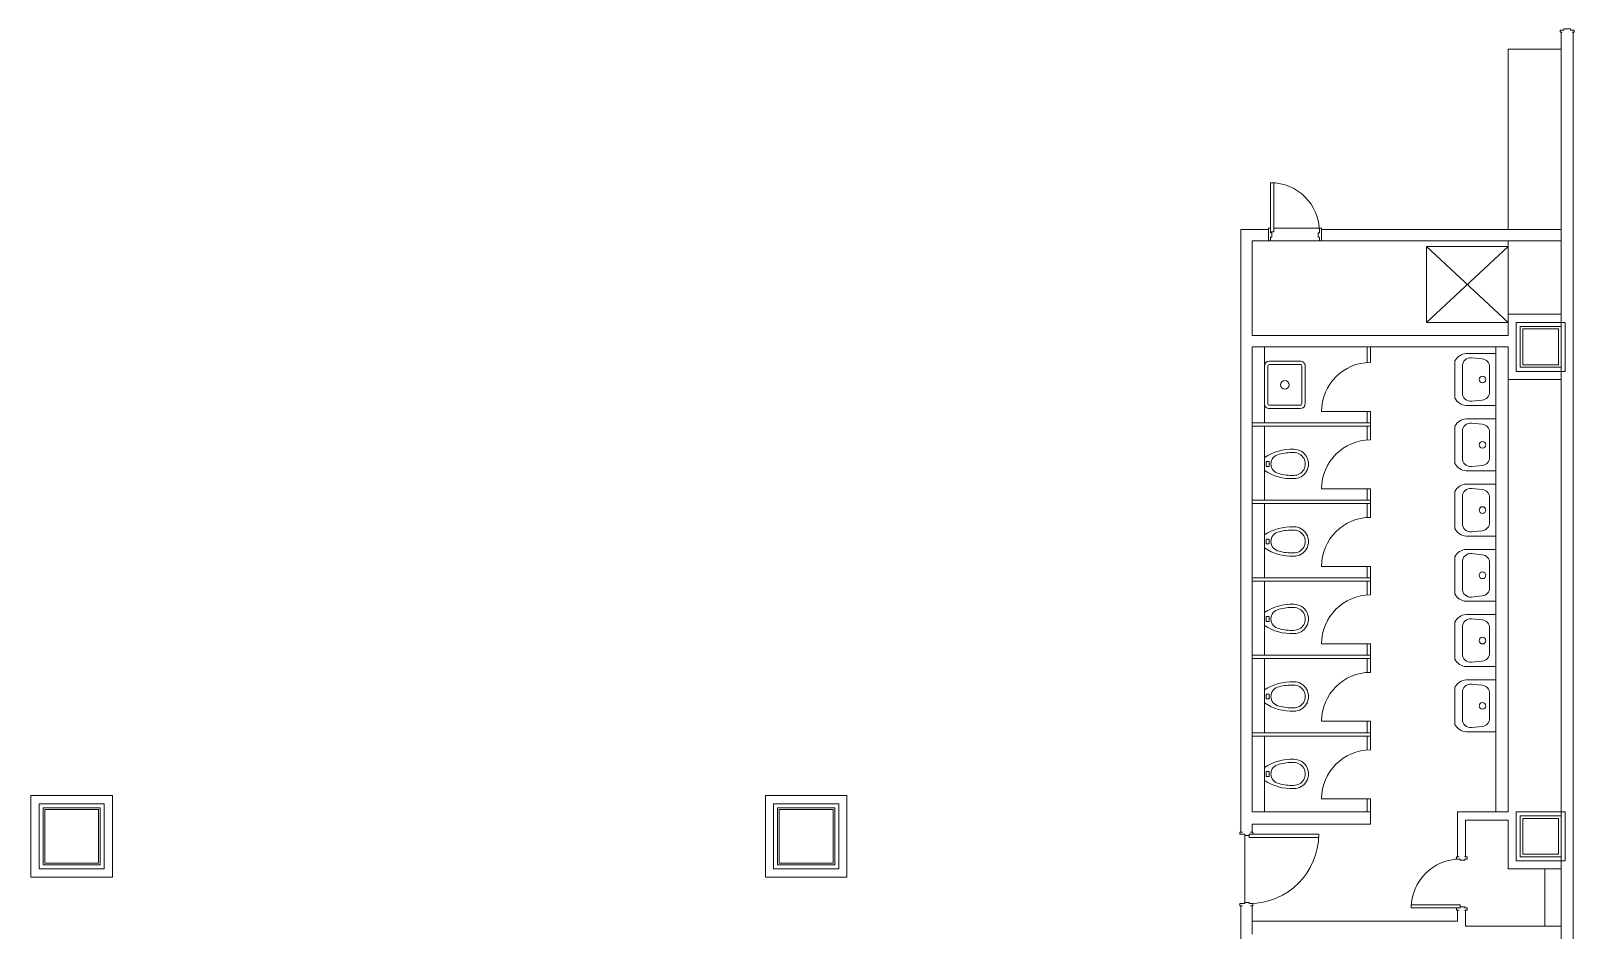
# Model space of a CAD drawing. Extents: x 225000 to 2157367, y 208400 to 840900.
# Drawn here: x 498426 to 517336, y 428052 to 439077 of the extents above; entities that cross this region are included whole.
import ezdxf

# ---------------------------------------------------------------- set-up
doc = ezdxf.new("R2010")
doc.units = 0
doc.header["$LTSCALE"] = 10
doc.layers.add('Data Center Layout_L20$0$ARC', color=252, linetype='Continuous', lineweight=0)
doc.layers.add('Data Center Layout_L20$0$SUGATA3', color=252, linetype='Continuous', lineweight=0)

# ---------------------------------------------------------------- blocks, each defined once
blk = doc.blocks.new('Data Center Layout_L20')
at = {"layer": 'Data Center Layout_L20$0$ARC'}
for p, q in [((517175.59, 239062.31), (517175.59, 234802.31)), ((517325.59, 239062.31), (517325.59, 229602.31)), ((516525.59, 236642.31), (516525.59, 238852.31)), ((516525.59, 238852.31), (517175.59, 238852.31)), ((513250.59, 236642.31), (513250.59, 229252.31)), ((513250.59, 236642.31), (513590.59, 236642.31)), ((513590.59, 236504.8), (513590.59, 236642.31)), ((514215.59, 236660.31), (513655.59, 236660.31)), ((514240.59, 236642.31), (517175.59, 236642.31)), ((514240.59, 236504.8), (514240.59, 236642.31)), ((513390.59, 236502.31), (517175.59, 236502.31)), ((513390.59, 236502.31), (513390.59, 235342.31)), ((513615.59, 236502.31), (514215.59, 236502.31)), ((516525.59, 236432.31), (515525.59, 235502.31)), ((515525.59, 236432.31), (516525.59, 235502.31)), ((516525.59, 235342.31), (516525.59, 236502.31)), ((516525.59, 235602.31), (517175.59, 235602.31)), ((513390.59, 235342.31), (516525.59, 235342.31)), ((513390.59, 235202.31), (513390.59, 229502.31)), ((513390.59, 235202.31), (516525.59, 235202.31)), ((516011.48, 235120.9), (516375.59, 235120.9)), ((516208.88, 235054.91), (516077.68, 235068.52)), ((516375.59, 235202.31), (516375.59, 229502.31)), ((516375.59, 235120.9), (516375.59, 234483.71)), ((516525.59, 235202.31), (516525.59, 234802.31)), ((516525.59, 234802.31), (516525.59, 235202.31)), ((516525.59, 235202.31), (516525.59, 234802.31)), ((513540.59, 234966.11), (513540.59, 234508.51)), ((513582.19, 234966.11), (513582.19, 234508.51)), ((513977.39, 235028.51), (513602.99, 235028.51)), ((513977.39, 234986.91), (513602.99, 234986.91)), ((513998.19, 234508.51), (513998.19, 234966.11)), ((514039.79, 234508.51), (514039.79, 234966.11)), ((515874.94, 235029.87), (515874.94, 234574.74)), ((515965.97, 234636.82), (515965.97, 234967.79)), ((516299.69, 234954.19), (516299.69, 234650.43)), ((516525.59, 229502.31), (516525.59, 234802.31)), ((517175.59, 234802.31), (516525.59, 234802.31)), ((517175.59, 230585.95), (517175.59, 234802.31)), ((517175.59, 234802.31), (517175.59, 229452.31)), ((513602.99, 234487.71), (513977.39, 234487.71)), ((516208.88, 234549.7), (516077.68, 234536.09)), ((513602.99, 234446.11), (513977.39, 234446.11)), ((516375.59, 234483.71), (516011.48, 234483.71)), ((516011.48, 234320.9), (516375.59, 234320.9)), ((516375.59, 234320.9), (516375.59, 233683.71)), ((515874.94, 234229.87), (515874.94, 233774.74)), ((515965.97, 233836.82), (515965.97, 234167.79)), ((516208.88, 234254.91), (516077.68, 234268.52)), ((516299.69, 234154.19), (516299.69, 233850.43)), ((513540.59, 233687.31), (513540.59, 233847.31)), ((513560.59, 233797.31), (513560.59, 233737.31)), ((513600.59, 233797.31), (513560.59, 233797.31)), ((513560.59, 233737.31), (513600.59, 233737.31)), ((513600.59, 233737.31), (513600.59, 233797.31)), ((516208.88, 233749.7), (516077.68, 233736.09)), ((516375.59, 233683.71), (516011.48, 233683.71)), ((515874.94, 233429.87), (515874.94, 232974.74)), ((515965.97, 233036.82), (515965.97, 233367.79)), ((516011.48, 233520.9), (516375.59, 233520.9)), ((516208.88, 233454.91), (516077.68, 233468.52)), ((516299.69, 233354.19), (516299.69, 233050.43)), ((516375.59, 233520.9), (516375.59, 232883.71)), ((513540.59, 232737.31), (513540.59, 232897.31)), ((513560.59, 232847.31), (513560.59, 232787.31)), ((513600.59, 232847.31), (513560.59, 232847.31)), ((513560.59, 232787.31), (513600.59, 232787.31)), ((513600.59, 232787.31), (513600.59, 232847.31)), ((516375.59, 232883.71), (516011.48, 232883.71)), ((516208.88, 232949.7), (516077.68, 232936.09)), ((515874.94, 232629.87), (515874.94, 232174.74)), ((516011.48, 232720.9), (516375.59, 232720.9)), ((516208.88, 232654.91), (516077.68, 232668.52)), ((516375.59, 232720.9), (516375.59, 232083.71)), ((515965.97, 232236.82), (515965.97, 232567.79)), ((516299.69, 232554.19), (516299.69, 232250.43)), ((516375.59, 232083.71), (516011.48, 232083.71)), ((516208.88, 232149.7), (516077.68, 232136.09)), ((513540.59, 231787.31), (513540.59, 231947.31)), ((513560.59, 231897.31), (513560.59, 231837.31)), ((513600.59, 231897.31), (513560.59, 231897.31)), ((513560.59, 231837.31), (513600.59, 231837.31)), ((513600.59, 231837.31), (513600.59, 231897.31)), ((516011.48, 231920.9), (516375.59, 231920.9)), ((516208.88, 231854.91), (516077.68, 231868.52)), ((516375.59, 231920.9), (516375.59, 231283.71)), ((515874.94, 231829.87), (515874.94, 231374.74)), ((515965.97, 231436.82), (515965.97, 231767.79)), ((516299.69, 231754.19), (516299.69, 231450.43)), ((516375.59, 231283.71), (516011.48, 231283.71)), ((516208.88, 231349.7), (516077.68, 231336.09)), ((516011.48, 231120.9), (516375.59, 231120.9)), ((516375.59, 231120.9), (516375.59, 230483.71)), ((513540.59, 230837.31), (513540.59, 230997.31)), ((513560.59, 230947.31), (513560.59, 230887.31)), ((513600.59, 230947.31), (513560.59, 230947.31)), ((513600.59, 230887.31), (513600.59, 230947.31)), ((515874.94, 231029.87), (515874.94, 230574.74)), ((515965.97, 230636.82), (515965.97, 230967.79)), ((516208.88, 231054.91), (516077.68, 231068.52)), ((516299.69, 230954.19), (516299.69, 230650.43)), ((513560.59, 230887.31), (513600.59, 230887.31)), ((516208.88, 230549.7), (516077.68, 230536.09)), ((516375.59, 230483.71), (516011.48, 230483.71)), ((513540.59, 229887.31), (513540.59, 230047.31)), ((513560.59, 229997.31), (513560.59, 229937.31)), ((513600.59, 229997.31), (513560.59, 229997.31)), ((513600.59, 229937.31), (513600.59, 229997.31)), ((513560.59, 229937.31), (513600.59, 229937.31)), ((517325.59, 229602.31), (517325.59, 222802.31)), ((513390.59, 229502.31), (514840.59, 229502.31)), ((514840.59, 229502.31), (514840.59, 229352.31)), ((515905.59, 229502.31), (515905.59, 228949.21)), ((515905.59, 229502.31), (516525.59, 229502.31)), ((516005.59, 229402.31), (516005.59, 228949.21)), ((516005.59, 229402.31), (516525.59, 229402.31)), ((516525.59, 228802.31), (516525.59, 229402.31)), ((513300.59, 228392.31), (513300.59, 229212.31)), ((513390.59, 229352.31), (514840.59, 229352.31)), ((513390.59, 229352.31), (513390.59, 229252.31)), ((517175.59, 228952.31), (517175.59, 222802.31)), ((516525.59, 228802.31), (517175.59, 228802.31)), ((513250.59, 228352.31), (513250.59, 227152.31)), ((513390.59, 228352.31), (513390.59, 228162.31)), ((515905.59, 228299.21), (515905.59, 228162.31)), ((516005.59, 228299.21), (516005.59, 228102.31)), ((513390.59, 228162.31), (515905.59, 228162.31)), ((513390.59, 228162.31), (513390.59, 228002.31)), ((516005.59, 228102.31), (517175.59, 228102.31))]:
    blk.add_line(p, q, dxfattribs=at)
for points in [[(517310.59, 239062.31), (517335.59, 239062.31), (517335.59, 239087.31), (517290.59, 239087.31), (517290.59, 239102.31), (517210.59, 239102.31), (517210.59, 239087.31), (517165.59, 239087.31), (517165.59, 239062.31), (517190.59, 239062.31)], [(514240.59, 236534.31), (514240.59, 236502.31), (514215.59, 236502.31), (514215.59, 236547.31), (514200.59, 236547.31), (514200.59, 236602.31), (514215.59, 236602.31), (514215.59, 236660.31), (514240.59, 236660.31), (514240.59, 236628.31)], [(513368.59, 229252.31), (513400.59, 229252.31), (513400.59, 229227.31), (513355.59, 229227.31), (513355.59, 229212.31), (513300.59, 229212.31), (513300.59, 229227.31), (513240.59, 229227.31), (513240.59, 229252.31), (513272.59, 229252.31)], [(515927.59, 228949.21), (515895.59, 228949.21), (515895.59, 228924.21), (515940.59, 228924.21), (515940.59, 228909.21), (515995.59, 228909.21), (515995.59, 228924.21), (516023.59, 228924.21), (516023.59, 228949.21), (515991.59, 228949.21)], [(513368.59, 228352.31), (513400.59, 228352.31), (513400.59, 228377.31), (513355.59, 228377.31), (513355.59, 228392.31), (513300.59, 228392.31), (513300.59, 228377.31), (513240.59, 228377.31), (513240.59, 228352.31), (513272.59, 228352.31)], [(515927.59, 228299.21), (515895.59, 228299.21), (515895.59, 228324.21), (515940.59, 228324.21), (515940.59, 228339.21), (515995.59, 228339.21), (515995.59, 228324.21), (516023.59, 228324.21), (516023.59, 228299.21), (515991.59, 228299.21)]]:
    blk.add_lwpolyline(points, dxfattribs=at)
at = {"layer": 'Data Center Layout_L20$0$ARC', "linetype": 'Continuous'}
for points in [[(513615.59, 236615.31), (513655.59, 236615.31), (513655.59, 237215.31), (513615.59, 237215.31)], [(515940.59, 228324.21), (515940.59, 228364.21), (515340.59, 228364.21), (515340.59, 228324.21)]]:
    blk.add_lwpolyline(points, close=True, dxfattribs=at)
at = {"layer": 'Data Center Layout_L20$0$ARC'}
for points in [[(513590.59, 236534.31), (513590.59, 236502.31), (513615.59, 236502.31), (513615.59, 236547.31), (513630.59, 236547.31), (513630.59, 236602.31), (513615.59, 236602.31), (513615.59, 236660.31), (513590.59, 236660.31), (513590.59, 236628.31)], [(516525.59, 236432.31), (515525.59, 236432.31), (515525.59, 235502.31), (516525.59, 235502.31)], [(516625.59, 235502.31), (517225.59, 235502.31), (517225.59, 234902.31), (516625.59, 234902.31)], [(516675.59, 234952.31), (516675.59, 235452.31), (517175.59, 235452.31), (517175.59, 234952.31)], [(516705.59, 234982.31), (516705.59, 235422.31), (517145.59, 235422.31), (517145.59, 234982.31)], [(498425.59, 229702.31), (499425.59, 229702.31), (499425.59, 228702.31), (498425.59, 228702.31)], [(498525.59, 229602.31), (499325.59, 229602.31), (499325.59, 228802.31), (498525.59, 228802.31)], [(507425.59, 229702.31), (508425.59, 229702.31), (508425.59, 228702.31), (507425.59, 228702.31)], [(507525.59, 229602.31), (508325.59, 229602.31), (508325.59, 228802.31), (507525.59, 228802.31)], [(498575.59, 228852.31), (498575.59, 229552.31), (499275.59, 229552.31), (499275.59, 228852.31)], [(498595.59, 228872.31), (498595.59, 229532.31), (499255.59, 229532.31), (499255.59, 228872.31)], [(507575.59, 228852.31), (507575.59, 229552.31), (508275.59, 229552.31), (508275.59, 228852.31)], [(507595.59, 228872.31), (507595.59, 229532.31), (508255.59, 229532.31), (508255.59, 228872.31)], [(516625.59, 229502.31), (517225.59, 229502.31), (517225.59, 228902.31), (516625.59, 228902.31)], [(516675.59, 228952.31), (516675.59, 229452.31), (517175.59, 229452.31), (517175.59, 228952.31)], [(516705.59, 228982.31), (516705.59, 229422.31), (517145.59, 229422.31), (517145.59, 228982.31)], [(513355.59, 229227.31), (513355.59, 229187.31), (514205.59, 229187.31), (514205.59, 229227.31)]]:
    blk.add_lwpolyline(points, close=True, dxfattribs=at)
at = {"layer": 'Data Center Layout_L20$0$ARC', "linetype": 'Continuous'}
for centre, start, end in [((513615.59, 236615.31), 0, 90), ((515940.59, 228324.21), 90, 180)]:
    blk.add_arc(centre, 600, start, end, dxfattribs=at)
at = {"layer": 'Data Center Layout_L20$0$ARC'}
blk.add_arc((513355.59, 229227.31), 850, 270, 0, dxfattribs=at)
for centre, major_axis, start_param, end_param in [((516022.04, 234957.14), (-116.04, 116.04), 5.56219097, 6.60938852), ((516067.23, 234967.79), (71.61, 71.61), 0.68204428, 2.35619449), ((516198.43, 234954.19), (-71.61, 71.61), 3.92699082, 5.39443326), ((513602.99, 234966.11), (-44.12, 44.12), -0.78539816, 0.78539816), ((513602.99, 234966.11), (-14.71, 14.71), -0.78539816, 0.78539816), ((513977.39, 234966.11), (44.12, 44.12), 5.49778714, 7.06858347), ((513977.39, 234966.11), (14.71, 14.71), 5.49778714, 7.06858347), ((513602.99, 234508.51), (-44.12, 44.12), 0.78539816, 2.35619449), ((513602.99, 234508.51), (-14.71, 14.71), 0.78539816, 2.35619449), ((513977.39, 234508.51), (44.12, 44.12), 3.92699082, 5.49778714), ((513977.39, 234508.51), (-14.71, 14.71), 2.35619449, 3.92699082), ((516022.04, 234647.47), (116.04, 116.04), 2.81538944, 3.86258699), ((516067.23, 234636.82), (71.61, 71.61), 2.35619449, 4.0303447), ((516198.43, 234650.43), (-71.61, 71.61), 2.45954837, 3.92699082), ((516022.04, 234157.14), (-116.04, 116.04), 5.56219097, 6.60938852), ((516067.23, 234167.79), (71.61, 71.61), 0.68204428, 2.35619449), ((516198.43, 234154.19), (-71.61, 71.61), 3.92699082, 5.39443326), ((516022.04, 233847.47), (116.04, 116.04), 2.81538944, 3.86258699), ((516067.23, 233836.82), (71.61, 71.61), 2.35619449, 4.0303447), ((516198.43, 233850.43), (-71.61, 71.61), 2.45954837, 3.92699082), ((516022.04, 233357.14), (-116.04, 116.04), 5.56219097, 6.60938852), ((516067.23, 233367.79), (71.61, 71.61), 0.68204428, 2.35619449), ((516198.43, 233354.19), (-71.61, 71.61), 3.92699082, 5.39443326), ((516022.04, 233047.47), (116.04, 116.04), 2.81538944, 3.86258699), ((516067.23, 233036.82), (71.61, 71.61), 2.35619449, 4.0303447), ((516198.43, 233050.43), (-71.61, 71.61), 2.45954837, 3.92699082), ((516022.04, 232557.14), (-116.04, 116.04), 5.56219097, 6.60938852), ((516067.23, 232567.79), (71.61, 71.61), 0.68204428, 2.35619449), ((516198.43, 232554.19), (-71.61, 71.61), 3.92699082, 5.39443326), ((516067.23, 232236.82), (71.61, 71.61), 2.35619449, 4.0303447), ((516198.43, 232250.43), (-71.61, 71.61), 2.45954837, 3.92699082), ((516022.04, 232247.47), (116.04, 116.04), 2.81538944, 3.86258699), ((516022.04, 231757.14), (-116.04, 116.04), 5.56219097, 6.60938852), ((516067.23, 231767.79), (71.61, 71.61), 0.68204428, 2.35619449), ((516198.43, 231754.19), (-71.61, 71.61), 3.92699082, 5.39443326), ((516022.04, 231447.47), (116.04, 116.04), 2.81538944, 3.86258699), ((516067.23, 231436.82), (71.61, 71.61), 2.35619449, 4.0303447), ((516198.43, 231450.43), (-71.61, 71.61), 2.45954837, 3.92699082), ((516022.04, 230957.14), (-116.04, 116.04), 5.56219097, 6.60938852), ((516067.23, 230967.79), (71.61, 71.61), 0.68204428, 2.35619449), ((516198.43, 230954.19), (-71.61, 71.61), 3.92699082, 5.39443326), ((516022.04, 230647.47), (116.04, 116.04), 2.81538944, 3.86258699), ((516067.23, 230636.82), (71.61, 71.61), 2.35619449, 4.0303447), ((516198.43, 230650.43), (-71.61, 71.61), 2.45954837, 3.92699082)]:
    blk.add_ellipse(centre, major_axis=major_axis, ratio=1, start_param=start_param, end_param=end_param, dxfattribs=at)
at = {"layer": 'Data Center Layout_L20$0$ARC', "extrusion": (0, 0, -1)}
blk.add_ellipse((513790.19, 234737.31), major_axis=(36.77, 36.77), ratio=1, dxfattribs=at)
at = {"layer": 'Data Center Layout_L20$0$ARC'}
for centre in [(516212.06, 234802.31), (516212.06, 234002.31), (516212.06, 233202.31), (516212.06, 232402.31), (516212.06, 231602.31), (516212.06, 230802.31)]:
    blk.add_ellipse(centre, major_axis=(-28.96, 28.96), ratio=1, dxfattribs=at)
at = {"layer": 'Data Center Layout_L20$0$ARC', "extrusion": (0, 0, -1)}
for centre, major_axis, start_param, end_param in [((513877.99, 233330.64), (-115.29, 606.21), 5.89261492, 6.50774914), ((513900.59, 233767.31), (-127.28, 127.28), 0.78539816, 3.92699082), ((513740.83, 233767.31), (85.03, 85.03), 2.52538754, 5.3285941), ((513877.99, 233330.64), (23.2, 576.61), 5.96671159, 6.27959783), ((513900.59, 233767.31), (-98.99, 98.99), 0.78539816, 3.92699082), ((513877.99, 234203.97), (436.34, 436.34), 2.31957423, 2.93470845), ((513877.99, 234203.97), (-408.06, 408.06), 3.89037056, 4.2032568), ((513877.99, 232380.64), (-115.29, 606.21), 5.89261492, 6.50774914), ((513900.59, 232817.31), (-127.28, 127.28), 0.78539816, 3.92699082), ((513740.83, 232817.31), (85.03, 85.03), 2.52538754, 5.3285941), ((513877.99, 232380.64), (23.2, 576.61), 5.96671159, 6.27959783), ((513900.59, 232817.31), (-98.99, 98.99), 0.78539816, 3.92699082), ((513877.99, 233253.97), (436.34, 436.34), 2.31957423, 2.93470845), ((513877.99, 233253.97), (-408.06, 408.06), 3.89037056, 4.2032568), ((513877.99, 231430.64), (-115.29, 606.21), 5.89261492, 6.50774914), ((513900.59, 231867.31), (-127.28, 127.28), 0.78539816, 3.92699082), ((513740.83, 231867.31), (85.03, 85.03), 2.52538754, 5.3285941), ((513877.99, 231430.64), (23.2, 576.61), 5.96671159, 6.27959783), ((513900.59, 231867.31), (-98.99, 98.99), 0.78539816, 3.92699082), ((513877.99, 232303.97), (436.34, 436.34), 2.31957423, 2.93470845), ((513877.99, 232303.97), (-408.06, 408.06), 3.89037056, 4.2032568), ((513877.99, 230480.64), (-115.29, 606.21), 5.89261492, 6.50774914), ((513900.59, 230917.31), (-127.28, 127.28), 0.78539816, 3.92699082), ((513740.83, 230917.31), (85.03, 85.03), 2.52538754, 5.3285941), ((513877.99, 230480.64), (23.2, 576.61), 5.96671159, 6.27959783), ((513900.59, 230917.31), (-98.99, 98.99), 0.78539816, 3.92699082), ((513877.99, 231353.97), (436.34, 436.34), 2.31957423, 2.93470845), ((513877.99, 231353.97), (-408.06, 408.06), 3.89037056, 4.2032568), ((513877.99, 229530.64), (-115.29, 606.21), 5.89261492, 6.50774914), ((513900.59, 229967.31), (-127.28, 127.28), 0.78539816, 3.92699082), ((513740.83, 229967.31), (85.03, 85.03), 2.52538754, 5.3285941), ((513877.99, 229530.64), (23.2, 576.61), 5.96671159, 6.27959783), ((513900.59, 229967.31), (-98.99, 98.99), 0.78539816, 3.92699082), ((513877.99, 230403.97), (436.34, 436.34), 2.31957423, 2.93470845), ((513877.99, 230403.97), (-408.06, 408.06), 3.89037056, 4.2032568)]:
    blk.add_ellipse(centre, major_axis=major_axis, ratio=1, start_param=start_param, end_param=end_param, dxfattribs=at)
at = {"layer": 'Data Center Layout_L20$0$SUGATA3'}
for p, q in [((513540.59, 235202.31), (513540.59, 234272.31)), ((514800.59, 235012.31), (514800.59, 235202.31)), ((514840.59, 235012.31), (514840.59, 235202.31)), ((514840.59, 234412.31), (514240.59, 234412.31)), ((514800.59, 234272.31), (514800.59, 234412.31)), ((514840.59, 234272.31), (514840.59, 234412.31)), ((514840.59, 234272.31), (513390.59, 234272.31)), ((514840.59, 234232.31), (513390.59, 234232.31)), ((513540.59, 234232.31), (513540.59, 233322.31)), ((514800.59, 234062.31), (514800.59, 234232.31)), ((514840.59, 234062.31), (514840.59, 234272.31)), ((514840.59, 233462.31), (514240.59, 233462.31)), ((514800.59, 233322.31), (514800.59, 233462.31)), ((514840.59, 233322.31), (514840.59, 233462.31)), ((514840.59, 233322.31), (513390.59, 233322.31)), ((514840.59, 233282.31), (513390.59, 233282.31)), ((513540.59, 233282.31), (513540.59, 232372.31)), ((514800.59, 233112.31), (514800.59, 233282.31)), ((514840.59, 233112.31), (514840.59, 233322.31)), ((514840.59, 232512.31), (514240.59, 232512.31)), ((514800.59, 232372.31), (514800.59, 232512.31)), ((514840.59, 232372.31), (514840.59, 232512.31)), ((514840.59, 232372.31), (513390.59, 232372.31)), ((514840.59, 232332.31), (513390.59, 232332.31)), ((513540.59, 232332.31), (513540.59, 231422.31)), ((514800.59, 232162.31), (514800.59, 232332.31)), ((514840.59, 232162.31), (514840.59, 232372.31)), ((514840.59, 231562.31), (514240.59, 231562.31)), ((514800.59, 231422.31), (514800.59, 231562.31)), ((514840.59, 231422.31), (514840.59, 231562.31)), ((514840.59, 231422.31), (513390.59, 231422.31)), ((514840.59, 231382.31), (513390.59, 231382.31)), ((513540.59, 231382.31), (513540.59, 230472.31)), ((514800.59, 231212.31), (514800.59, 231382.31)), ((514840.59, 231212.31), (514840.59, 231422.31)), ((514840.59, 230612.31), (514240.59, 230612.31)), ((514800.59, 230472.31), (514800.59, 230612.31)), ((514840.59, 230472.31), (514840.59, 230612.31)), ((514840.59, 230472.31), (513390.59, 230472.31)), ((514840.59, 230432.31), (513390.59, 230432.31)), ((513540.59, 230432.31), (513540.59, 229502.31)), ((514800.59, 230262.31), (514800.59, 230432.31)), ((514840.59, 230262.31), (514840.59, 230472.31)), ((514840.59, 229662.31), (514240.59, 229662.31)), ((514800.59, 229502.31), (514800.59, 229662.31)), ((514840.59, 229502.31), (514840.59, 229662.31)), ((516975.59, 228802.31), (516975.59, 228102.31))]:
    blk.add_line(p, q, dxfattribs=at)
for centre in [(514840.59, 234412.31), (514840.59, 233462.31), (514840.59, 232512.31), (514840.59, 231562.31), (514840.59, 230612.31), (514840.59, 229662.31)]:
    blk.add_arc(centre, 600, 90, 180, dxfattribs=at)

msp = doc.modelspace()

# ---------------------------------------------------------------- block references
msp.add_blockref('Data Center Layout_L20', (0, 200000))

doc.saveas('drawing.dxf')
